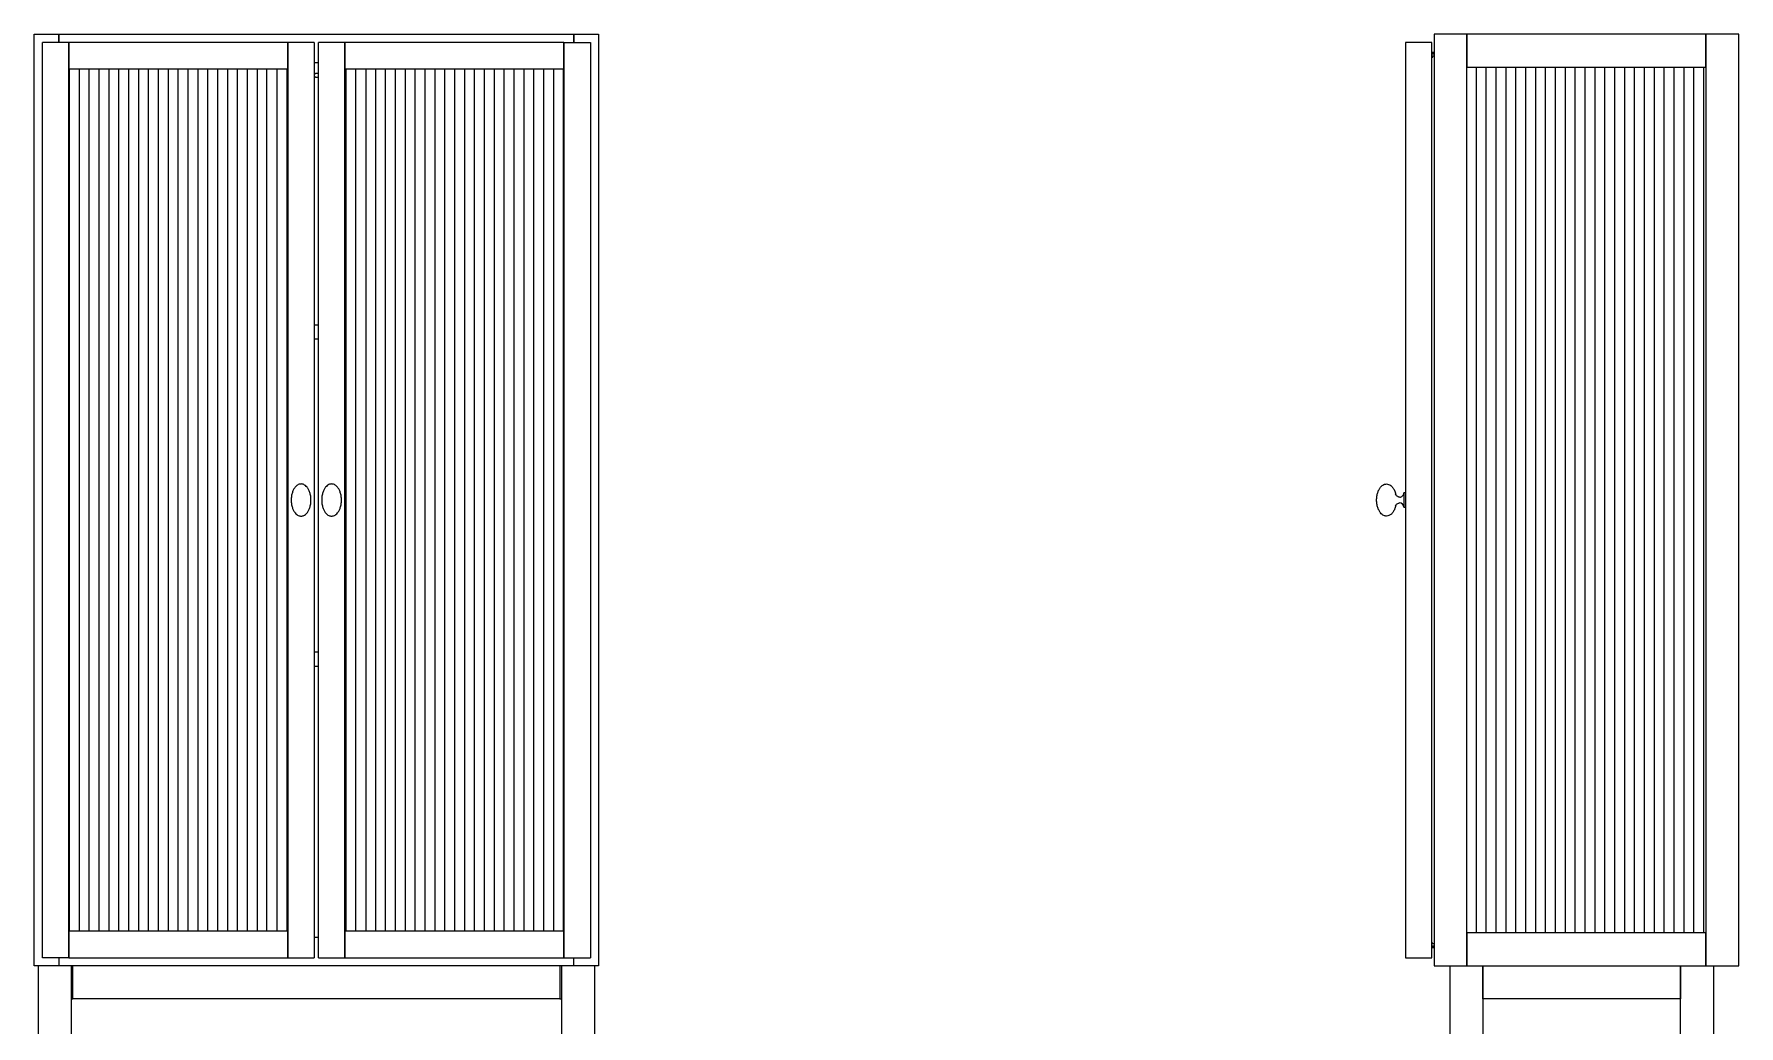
# Model space of a CAD drawing. Header units: millimetres. Extents: x 227 to 927, y 102 to 755.
# Drawn here: x 513.2 to 926.9, y 329 to 569.5 of the extents above; entities that cross this region are included whole.
import ezdxf

# ---------------------------------------------------------------- set-up
doc = ezdxf.new("R2010")
doc.units = ezdxf.units.MM

msp = doc.modelspace()

# ---------------------------------------------------------------- linework, layer by layer
at = {"color": 7, "linetype": 'Continuous', "lineweight": 25}
for p, q in [((513.19, 343.51), (513.19, 569.51)), ((513.19, 569.51), (519.19, 569.51)), ((515.19, 345.51), (515.19, 567.51)), ((521.59, 567.51), (515.19, 567.51)), ((519.19, 569.51), (519.19, 567.51)), ((519.19, 567.51), (519.19, 569.51)), ((519.19, 569.51), (644.19, 569.51)), ((521.59, 345.51), (521.59, 567.51)), ((521.59, 567.51), (521.59, 561.11)), ((574.79, 567.51), (521.59, 567.51)), ((581.19, 567.51), (574.79, 567.51)), ((574.79, 567.51), (574.79, 345.51)), ((574.79, 561.11), (574.79, 567.51)), ((581.19, 567.51), (581.19, 345.51)), ((588.59, 567.51), (582.19, 567.51)), ((582.19, 345.51), (582.19, 567.51)), ((588.59, 345.51), (588.59, 567.51)), ((588.59, 567.51), (588.59, 561.11)), ((641.79, 567.51), (588.59, 567.51)), ((641.79, 567.51), (648.19, 567.51)), ((641.79, 567.51), (641.79, 345.51)), ((641.79, 561.11), (641.79, 567.51)), ((644.19, 569.51), (644.19, 567.51)), ((644.19, 567.51), (644.19, 569.51)), ((644.19, 569.51), (650.19, 569.51)), ((648.19, 567.51), (648.19, 345.51)), ((650.19, 569.51), (650.19, 343.51)), ((846.02, 567.51), (846.02, 345.51)), ((852.42, 567.51), (846.02, 567.51)), ((852.42, 345.51), (852.42, 567.51)), ((860.95, 569.51), (852.95, 569.51)), ((852.95, 569.51), (852.95, 343.51)), ((860.95, 343.51), (860.95, 569.51)), ((860.95, 569.51), (860.95, 561.51)), ((918.95, 569.51), (860.95, 569.51)), ((918.95, 569.51), (918.95, 343.51)), ((926.95, 569.51), (918.95, 569.51)), ((918.95, 561.51), (918.95, 569.51)), ((926.95, 343.51), (926.95, 569.51)), ((852.95, 564.97), (852.42, 564.97)), ((852.42, 564.67), (852.42, 564.67)), ((852.42, 564.17), (852.42, 564.17)), ((852.43, 564.17), (852.43, 564.67)), ((852.48, 564.67), (852.43, 564.67)), ((852.48, 564.17), (852.43, 564.17)), ((852.52, 564.67), (852.48, 564.67)), ((852.52, 564.17), (852.48, 564.17)), ((852.64, 563.95), (852.67, 563.99)), ((852.67, 563.99), (852.67, 564.17)), ((852.95, 564.67), (852.86, 564.67)), ((852.95, 564.17), (852.86, 564.17)), ((852.91, 564.97), (852.95, 564.97)), ((521.59, 561.11), (574.79, 561.11)), ((521.69, 561.11), (521.69, 351.91)), ((524.09, 561.11), (524.09, 351.91)), ((526.49, 561.11), (526.49, 351.91)), ((528.89, 561.11), (528.89, 351.91)), ((531.29, 561.11), (531.29, 351.91)), ((533.69, 561.11), (533.69, 351.91)), ((536.09, 561.11), (536.09, 351.91)), ((538.49, 561.11), (538.49, 351.91)), ((540.89, 561.11), (540.89, 351.91)), ((543.29, 561.11), (543.29, 351.91)), ((545.69, 561.11), (545.69, 351.91)), ((548.09, 561.11), (548.09, 351.91)), ((550.49, 561.11), (550.49, 351.91)), ((552.89, 561.11), (552.89, 351.91)), ((555.29, 561.11), (555.29, 351.91)), ((557.69, 561.11), (557.69, 351.91)), ((560.09, 561.11), (560.09, 351.91)), ((562.49, 561.11), (562.49, 351.91)), ((564.89, 561.11), (564.89, 351.91)), ((567.29, 561.11), (567.29, 351.91)), ((569.69, 351.91), (569.69, 561.11)), ((572.09, 561.11), (572.09, 351.91)), ((574.49, 561.11), (574.49, 351.91)), ((582.19, 562.51), (581.19, 562.51)), ((588.59, 561.11), (641.79, 561.11)), ((588.89, 351.91), (588.89, 561.11)), ((591.29, 351.91), (591.29, 561.11)), ((593.69, 561.11), (593.69, 351.91)), ((596.09, 351.91), (596.09, 561.11)), ((598.49, 351.91), (598.49, 561.11)), ((600.89, 351.91), (600.89, 561.11)), ((603.29, 351.91), (603.29, 561.11)), ((605.69, 351.91), (605.69, 561.11)), ((608.09, 351.91), (608.09, 561.11)), ((610.49, 351.91), (610.49, 561.11)), ((612.89, 351.91), (612.89, 561.11)), ((615.29, 351.91), (615.29, 561.11)), ((617.69, 351.91), (617.69, 561.11)), ((620.09, 351.91), (620.09, 561.11)), ((622.49, 351.91), (622.49, 561.11)), ((624.89, 351.91), (624.89, 561.11)), ((627.29, 351.91), (627.29, 561.11)), ((629.69, 351.91), (629.69, 561.11)), ((632.09, 351.91), (632.09, 561.11)), ((634.49, 351.91), (634.49, 561.11)), ((636.89, 351.91), (636.89, 561.11)), ((639.29, 351.91), (639.29, 561.11)), ((641.69, 351.91), (641.69, 561.11)), ((860.95, 561.51), (918.95, 561.51)), ((863.15, 561.51), (863.15, 351.51)), ((865.55, 561.51), (865.55, 351.51)), ((867.95, 561.51), (867.95, 351.51)), ((870.35, 561.51), (870.35, 351.51)), ((872.75, 561.51), (872.75, 351.51)), ((875.15, 561.51), (875.15, 351.51)), ((877.55, 561.51), (877.55, 351.51)), ((879.95, 561.51), (879.95, 351.51)), ((882.35, 561.51), (882.35, 351.51)), ((884.75, 561.51), (884.75, 351.51)), ((887.15, 561.51), (887.15, 351.51)), ((889.55, 561.51), (889.55, 351.51)), ((891.95, 561.51), (891.95, 351.51)), ((894.35, 561.51), (894.35, 351.51)), ((896.75, 561.51), (896.75, 351.51)), ((899.15, 561.51), (899.15, 351.51)), ((901.55, 561.51), (901.55, 351.51)), ((903.95, 561.51), (903.95, 351.51)), ((906.35, 561.51), (906.35, 351.51)), ((908.75, 561.51), (908.75, 351.51)), ((911.15, 561.51), (911.15, 351.51)), ((913.55, 561.51), (913.55, 351.51)), ((915.95, 561.51), (915.95, 351.51)), ((918.35, 561.51), (918.35, 351.51)), ((582.19, 498.95), (581.19, 498.95)), ((581.19, 495.63), (582.19, 495.63)), ((843.73, 457.77), (843.64, 457.98)), ((843.64, 455.04), (843.73, 455.25)), ((844.29, 455.75), (844.61, 455.8)), ((846.02, 458.26), (845.62, 458.26)), ((845.62, 454.76), (846.02, 454.76)), ((582.19, 419.58), (581.19, 419.58)), ((581.19, 416.26), (582.19, 416.26)), ((574.79, 351.91), (521.59, 351.91)), ((521.59, 351.91), (521.59, 345.51)), ((574.79, 345.51), (574.79, 351.91)), ((641.79, 351.91), (588.59, 351.91)), ((588.59, 351.91), (588.59, 345.51)), ((641.79, 345.51), (641.79, 351.91)), ((581.19, 350.51), (582.19, 350.51)), ((852.42, 348.85), (852.42, 348.85)), ((852.42, 348.35), (852.42, 348.35)), ((852.95, 348.05), (852.42, 348.05)), ((852.43, 348.35), (852.43, 348.85)), ((852.48, 348.85), (852.43, 348.85)), ((852.48, 348.35), (852.43, 348.35)), ((852.52, 348.85), (852.48, 348.85)), ((852.52, 348.35), (852.48, 348.35)), ((852.67, 349.03), (852.64, 349.07)), ((852.67, 349.03), (852.64, 349.07)), ((852.67, 349.03), (852.67, 349.03)), ((852.67, 348.85), (852.67, 349.03)), ((852.95, 348.85), (852.86, 348.85)), ((852.95, 348.35), (852.86, 348.35)), ((860.95, 351.51), (860.95, 343.51)), ((918.95, 351.51), (860.95, 351.51)), ((918.95, 343.51), (918.95, 351.51)), ((519.19, 343.51), (513.19, 343.51)), ((514.19, 343.51), (514.19, 283.51)), ((521.59, 345.51), (515.19, 345.51)), ((519.19, 345.51), (519.19, 343.51)), ((519.19, 345.51), (519.19, 343.51)), ((644.19, 343.51), (519.19, 343.51)), ((521.59, 345.51), (574.79, 345.51)), ((522.19, 343.51), (522.19, 283.51)), ((522.59, 335.51), (522.59, 343.51)), ((574.79, 345.51), (581.19, 345.51)), ((582.19, 345.51), (588.59, 345.51)), ((588.59, 345.51), (641.79, 345.51)), ((640.79, 343.51), (640.79, 335.51)), ((641.19, 343.51), (641.19, 283.51)), ((641.79, 345.51), (648.19, 345.51)), ((644.19, 343.51), (644.19, 345.51)), ((644.19, 343.51), (644.19, 345.51)), ((650.19, 343.51), (644.19, 343.51)), ((649.19, 343.51), (649.19, 283.51)), ((846.02, 345.51), (852.42, 345.51)), ((852.95, 343.51), (860.95, 343.51)), ((856.76, 343.51), (856.76, 283.51)), ((860.95, 343.51), (918.95, 343.51)), ((864.76, 343.51), (864.76, 283.51)), ((864.76, 335.51), (864.76, 343.51)), ((912.76, 283.51), (912.76, 343.51)), ((912.76, 343.51), (912.76, 335.51)), ((918.95, 343.51), (926.95, 343.51)), ((920.76, 343.51), (920.76, 283.51)), ((522.19, 335.51), (522.59, 335.51)), ((640.79, 335.51), (522.59, 335.51)), ((640.79, 335.51), (641.19, 335.51)), ((912.76, 335.51), (864.76, 335.51))]:
    msp.add_line(p, q, dxfattribs=at)
for centre, radius, start, end in [((852.88, 565), 0.04, 0.017, 90), ((852.88, 565), 0.04, 0.017, 90), ((852.88, 565), 0.04, 310.3791, 0.017), ((844.62, 458.22), 1, 269.9803, 0), ((844.62, 454.8), 1, 0, 89.9803), ((852.88, 348.02), 0.04, 270, 0.017)]:
    msp.add_arc(centre, radius, start, end, dxfattribs=at)
for points, knots in [([(852.42, 565.04), (852.46, 565.04), (852.58, 565.04), (852.74, 565.04), (852.86, 565.04), (852.87, 565.04), (852.88, 565.04)], [0, 0, 0, 0, 0.190405, 0.467296, 0.744186, 1, 1, 1, 1]), ([(852.88, 565.04), (852.87, 565.04), (852.86, 565.04), (852.74, 565.04), (852.58, 565.04), (852.46, 565.04), (852.42, 565.04)], [0, 0, 0, 0, 0.255814, 0.532704, 0.809595, 1, 1, 1, 1]), ([(852.42, 563.99), (852.44, 563.99), (852.5, 563.99), (852.59, 563.99), (852.66, 563.99), (852.66, 563.99), (852.67, 563.99)], [0, 0, 0, 0, 0.151558, 0.441735, 0.731912, 1, 1, 1, 1]), ([(852.42, 563.95), (852.44, 563.95), (852.49, 563.95), (852.57, 563.95), (852.63, 563.95), (852.64, 563.95), (852.64, 563.95)], [0, 0, 0, 0, 0.154222, 0.436148, 0.718074, 1, 1, 1, 1]), ([(852.93, 564.17), (852.94, 564.17), (852.95, 564.17), (852.94, 564.17), (852.94, 564.17)], [0, 0, 0, 0, 0.185322, 1, 1, 1, 1]), ([(581.2, 559.51), (581.21, 559.58), (581.22, 559.72), (581.35, 559.91), (581.54, 560.03), (581.75, 560.07), (581.96, 560.03), (582.12, 559.94), (582.17, 559.85), (582.19, 559.83)], [0, 0, 0, 0, 0.150062, 0.312488, 0.474914, 0.624976, 0.775038, 0.937464, 1, 1, 1, 1]), ([(582.19, 559.19), (582.17, 559.17), (582.12, 559.08), (581.96, 558.99), (581.75, 558.95), (581.54, 558.99), (581.35, 559.11), (581.22, 559.3), (581.21, 559.44), (581.2, 559.51)], [0, 0, 0, 0, 0.062536, 0.224962, 0.375024, 0.525086, 0.687512, 0.849938, 1, 1, 1, 1]), ([(577.99, 460.41), (577.88, 460.4), (577.65, 460.39), (577.28, 460.26), (576.9, 460.01), (576.5, 459.61), (576.14, 459.05), (575.83, 458.32), (575.63, 457.45), (575.56, 456.51), (575.63, 455.57), (575.83, 454.7), (576.14, 453.97), (576.5, 453.41), (576.9, 453.01), (577.28, 452.76), (577.65, 452.63), (577.88, 452.62), (577.99, 452.61)], [0, 0, 0, 0, 0.031975, 0.069265, 0.113998, 0.168604, 0.235114, 0.314145, 0.403927, 0.5, 0.596073, 0.685855, 0.764886, 0.831396, 0.886002, 0.930735, 0.968025, 1, 1, 1, 1]), ([(577.99, 452.61), (578.09, 452.62), (578.32, 452.63), (578.69, 452.76), (579.07, 453.01), (579.47, 453.41), (579.83, 453.97), (580.14, 454.7), (580.34, 455.57), (580.41, 456.51), (580.34, 457.45), (580.14, 458.32), (579.83, 459.05), (579.47, 459.61), (579.07, 460.01), (578.69, 460.26), (578.32, 460.39), (578.09, 460.4), (577.99, 460.41)], [0, 0, 0, 0, 0.031975, 0.069265, 0.113998, 0.168604, 0.235114, 0.314145, 0.403927, 0.5, 0.596073, 0.685855, 0.764886, 0.831396, 0.886002, 0.930735, 0.968025, 1, 1, 1, 1]), ([(585.39, 460.41), (585.28, 460.4), (585.05, 460.39), (584.68, 460.26), (584.3, 460.01), (583.9, 459.61), (583.54, 459.05), (583.23, 458.32), (583.03, 457.45), (582.96, 456.51), (583.03, 455.57), (583.23, 454.7), (583.54, 453.97), (583.9, 453.41), (584.3, 453.01), (584.68, 452.76), (585.05, 452.63), (585.28, 452.62), (585.39, 452.61)], [0, 0, 0, 0, 0.031975, 0.069265, 0.113998, 0.168604, 0.235114, 0.314145, 0.403927, 0.5, 0.596073, 0.685855, 0.764886, 0.831396, 0.886002, 0.930735, 0.968025, 1, 1, 1, 1]), ([(585.39, 452.61), (585.49, 452.62), (585.72, 452.63), (586.09, 452.76), (586.47, 453.01), (586.87, 453.41), (587.23, 453.97), (587.54, 454.7), (587.74, 455.57), (587.81, 456.51), (587.74, 457.45), (587.54, 458.32), (587.23, 459.05), (586.87, 459.61), (586.47, 460.01), (586.09, 460.26), (585.72, 460.39), (585.49, 460.4), (585.39, 460.41)], [0, 0, 0, 0, 0.0319748, 0.0692646, 0.1139982, 0.1686043, 0.2351142, 0.3141446, 0.4039267, 0.5, 0.5960733, 0.6858554, 0.7648858, 0.8313957, 0.8860018, 0.9307354, 0.9680252, 1, 1, 1, 1]), ([(841.42, 452.61), (841.31, 452.62), (841.08, 452.63), (840.71, 452.76), (840.33, 453.01), (839.93, 453.41), (839.57, 453.97), (839.26, 454.7), (839.06, 455.57), (838.99, 456.51), (839.06, 457.45), (839.26, 458.32), (839.57, 459.05), (839.93, 459.61), (840.33, 460.01), (840.71, 460.26), (841.08, 460.39), (841.31, 460.4), (841.42, 460.41)], [0, 0, 0, 0, 0.031975, 0.069265, 0.113998, 0.168604, 0.235114, 0.314145, 0.403927, 0.5, 0.596073, 0.685855, 0.764886, 0.831396, 0.886002, 0.930735, 0.968025, 1, 1, 1, 1]), ([(841.42, 460.41), (841.59, 460.39), (841.96, 460.35), (842.47, 460.05), (842.96, 459.54), (843.38, 458.84), (843.55, 458.27), (843.64, 457.98)], [0, 0, 0, 0, 0.147041, 0.31122, 0.497376, 0.741744, 1, 1, 1, 1]), ([(844.61, 457.22), (844.5, 457.23), (844.28, 457.25), (843.98, 457.42), (843.75, 457.66), (843.68, 457.87), (843.64, 457.98)], [0, 0, 0, 0, 0.243004, 0.500006, 0.757005, 1, 1, 1, 1]), ([(843.64, 455.04), (843.68, 455.15), (843.75, 455.36), (843.98, 455.6), (844.28, 455.77), (844.5, 455.79), (844.61, 455.8)], [0, 0, 0, 0, 0.242999, 0.499998, 0.756998, 1, 1, 1, 1]), ([(844.61, 457.22), (844.5, 457.22), (844.39, 457.22), (844.29, 457.27), (844.29, 457.27)], [0, 0, 0, 0, 0.999899, 1, 1, 1, 1]), ([(845.62, 458.26), (845.62, 458.25), (845.62, 458.23), (845.62, 458.05), (845.62, 457.76), (845.62, 457.38), (845.62, 456.95), (845.62, 456.65), (845.62, 456.51)], [0, 0, 0, 0, 0.157007, 0.325353, 0.5, 0.674647, 0.842993, 1, 1, 1, 1]), ([(845.62, 456.51), (845.62, 456.37), (845.62, 456.07), (845.62, 455.64), (845.62, 455.26), (845.62, 454.97), (845.62, 454.79), (845.62, 454.77), (845.62, 454.76)], [0, 0, 0, 0, 0.157007, 0.325353, 0.5, 0.674647, 0.842993, 1, 1, 1, 1]), ([(843.64, 455.04), (843.57, 454.8), (843.42, 454.31), (843.08, 453.65), (842.63, 453.1), (842.06, 452.69), (841.62, 452.64), (841.42, 452.61)], [0, 0, 0, 0, 0.219746, 0.431387, 0.625355, 0.825379, 1, 1, 1, 1]), ([(852.64, 349.07), (852.64, 349.07), (852.63, 349.07), (852.57, 349.07), (852.49, 349.07), (852.44, 349.07), (852.42, 349.07)], [0, 0, 0, 0, 0.281926, 0.563852, 0.845778, 1, 1, 1, 1]), ([(852.64, 349.07), (852.64, 349.07), (852.63, 349.07), (852.57, 349.07), (852.49, 349.07), (852.44, 349.07), (852.42, 349.07)], [0, 0, 0, 0, 0.281926, 0.563852, 0.845778, 1, 1, 1, 1]), ([(852.67, 349.03), (852.66, 349.03), (852.66, 349.03), (852.59, 349.03), (852.5, 349.03), (852.44, 349.03), (852.42, 349.03)], [0, 0, 0, 0, 0.268088, 0.558265, 0.848442, 1, 1, 1, 1]), ([(852.42, 347.98), (852.46, 347.98), (852.58, 347.98), (852.74, 347.98), (852.86, 347.98), (852.87, 347.98), (852.88, 347.98)], [0, 0, 0, 0, 0.190405, 0.467296, 0.744186, 1, 1, 1, 1]), ([(852.94, 348.85), (852.94, 348.85), (852.95, 348.85), (852.94, 348.85), (852.93, 348.85)], [0, 0, 0, 0, 0.814678, 1, 1, 1, 1])]:
    msp.add_open_spline(points, degree=3, knots=knots, dxfattribs=at)
for points in [[(852.86, 564.67), (852.82, 564.67), (852.75, 564.67), (852.66, 564.67), (852.59, 564.67), (852.58, 564.67), (852.57, 564.67)], [(852.86, 564.17), (852.82, 564.17), (852.75, 564.17), (852.66, 564.17), (852.59, 564.17), (852.58, 564.17), (852.57, 564.17)], [(852.86, 348.85), (852.82, 348.85), (852.75, 348.85), (852.66, 348.85), (852.59, 348.85), (852.58, 348.85), (852.57, 348.85)], [(852.86, 348.35), (852.82, 348.35), (852.75, 348.35), (852.66, 348.35), (852.59, 348.35), (852.58, 348.35), (852.57, 348.35)]]:
    msp.add_open_spline(points, degree=3, dxfattribs=at)

doc.saveas('drawing.dxf')
